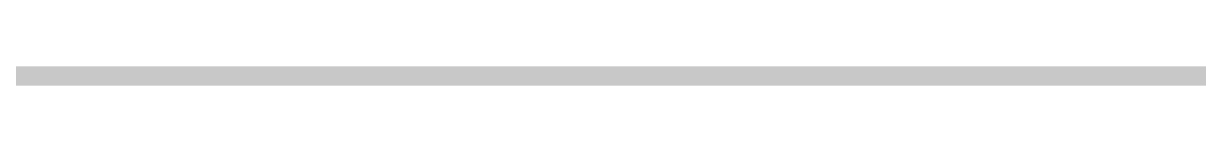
# Model space of a CAD drawing. Header units: millimetres. Extents: x 0 to 6.84, y 0 to 5.18.
# Drawn here: x 4.827 to 5.3156, y 4.7204 to 4.7284 of the extents above; entities that cross this region are included whole.
import ezdxf

# ---------------------------------------------------------------- set-up
doc = ezdxf.new("R2010")
doc.units = ezdxf.units.MM
doc.header["$MEASUREMENT"] = 0
doc.layers.add('Mechanical2', color=216, linetype='Continuous')
doc.layers.add('TopOverlay', color=2, linetype='Continuous')

# ---------------------------------------------------------------- blocks, each defined once
blk = doc.blocks.new('MX23A18NF1_68')
at = {"layer": 'TopOverlay', "const_width": 0.005}
blk.add_lwpolyline([(0.059, -0.2442205), (-1.2795275, -0.2442205)], dxfattribs=at)

msp = doc.modelspace()

# ---------------------------------------------------------------- linework, layer by layer
at = {"layer": 'Mechanical2', "const_width": 0.008}
msp.add_lwpolyline([(2.3818903, 4.7244099), (6.2992131, 4.7244099)], dxfattribs=at)

# ---------------------------------------------------------------- block references
at = {"rotation": 180}
msp.add_blockref('MX23A18NF1_68', (4.4625281, 4.4803155), dxfattribs=at)

doc.saveas('drawing.dxf')
